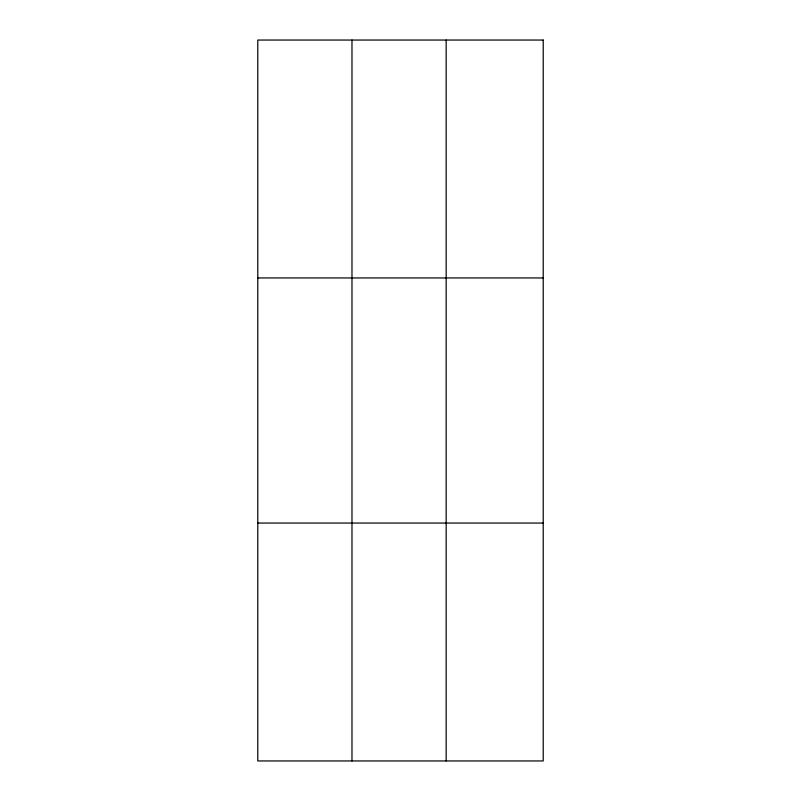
<?xml version="1.0" encoding="UTF-8"?>
<svg xmlns="http://www.w3.org/2000/svg" width="801" height="801" viewBox="0 0 801 801"><rect width="100%" height="100%" fill="white"/><g stroke="black" fill="none" stroke-linecap="round" stroke-linejoin="round"><path stroke-width="1.2" d="M351.979 40.05L351.979 760.95M446.167 40.05L446.167 760.95M257.782 277.947L543.218 277.947M257.782 523.053L543.218 523.053M543.218 40.05L543.218 760.95L257.782 760.95L257.782 40.05L543.218 40.05"/></g></svg>
